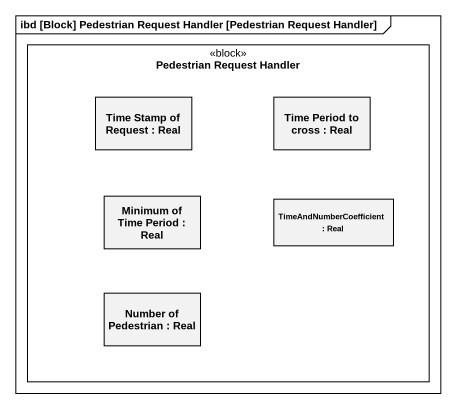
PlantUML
@startuml
mainframe ibd [Block] Pedestrian Request Handler [Pedestrian Request Handler]
rectangle "Pedestrian Request Handler" as Pedestrian_Request_Handler <<block>> {
  rectangle "Time Stamp of Request : Real" as Time_Stamp_of_Request
  rectangle "Time Period to cross : Real" as Time_Period_to_cross
  rectangle "Minimum of Time Period : Real" as Minimum_of_Time_Period
  rectangle "TimeAndNumberCoefficient : Real" as TimeAndNumberCoefficient
  rectangle "Number of Pedestrian : Real" as Number_of_Pedestrian
}
@enduml
